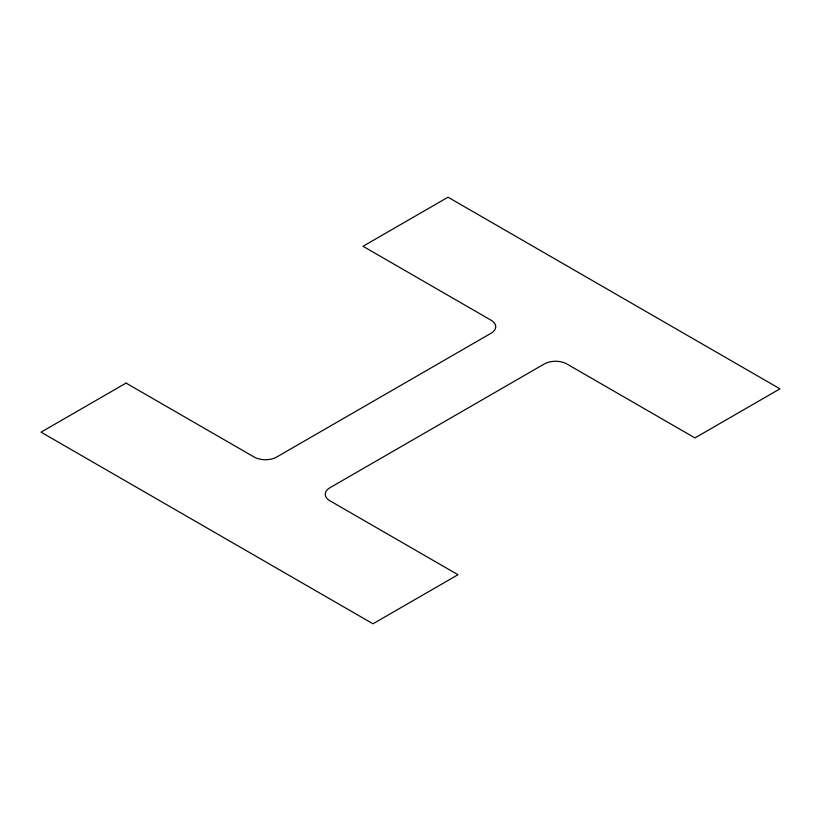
<?xml version="1.0" encoding="UTF-8"?>
<svg xmlns="http://www.w3.org/2000/svg" width="821" height="821" viewBox="0 0 821 821"><rect width="100%" height="100%" fill="white"/><g stroke="black" fill="none" stroke-linecap="round" stroke-linejoin="round"><path stroke-width="1.23" d="M126.054 383.089L41.05 432.164L372.98 623.796L457.985 574.721L329.919 500.779A15.958 9.216 0 0 1 329.919 487.756L544.302 363.97A15.958 9.216 0 0 1 566.87 363.97L694.946 437.911L779.95 388.836L448.02 197.204L363.015 246.279L491.081 320.221A15.958 9.216 0 0 1 491.081 333.244L276.698 457.03A15.958 9.216 0 0 1 254.13 457.03L126.054 383.089"/></g></svg>
